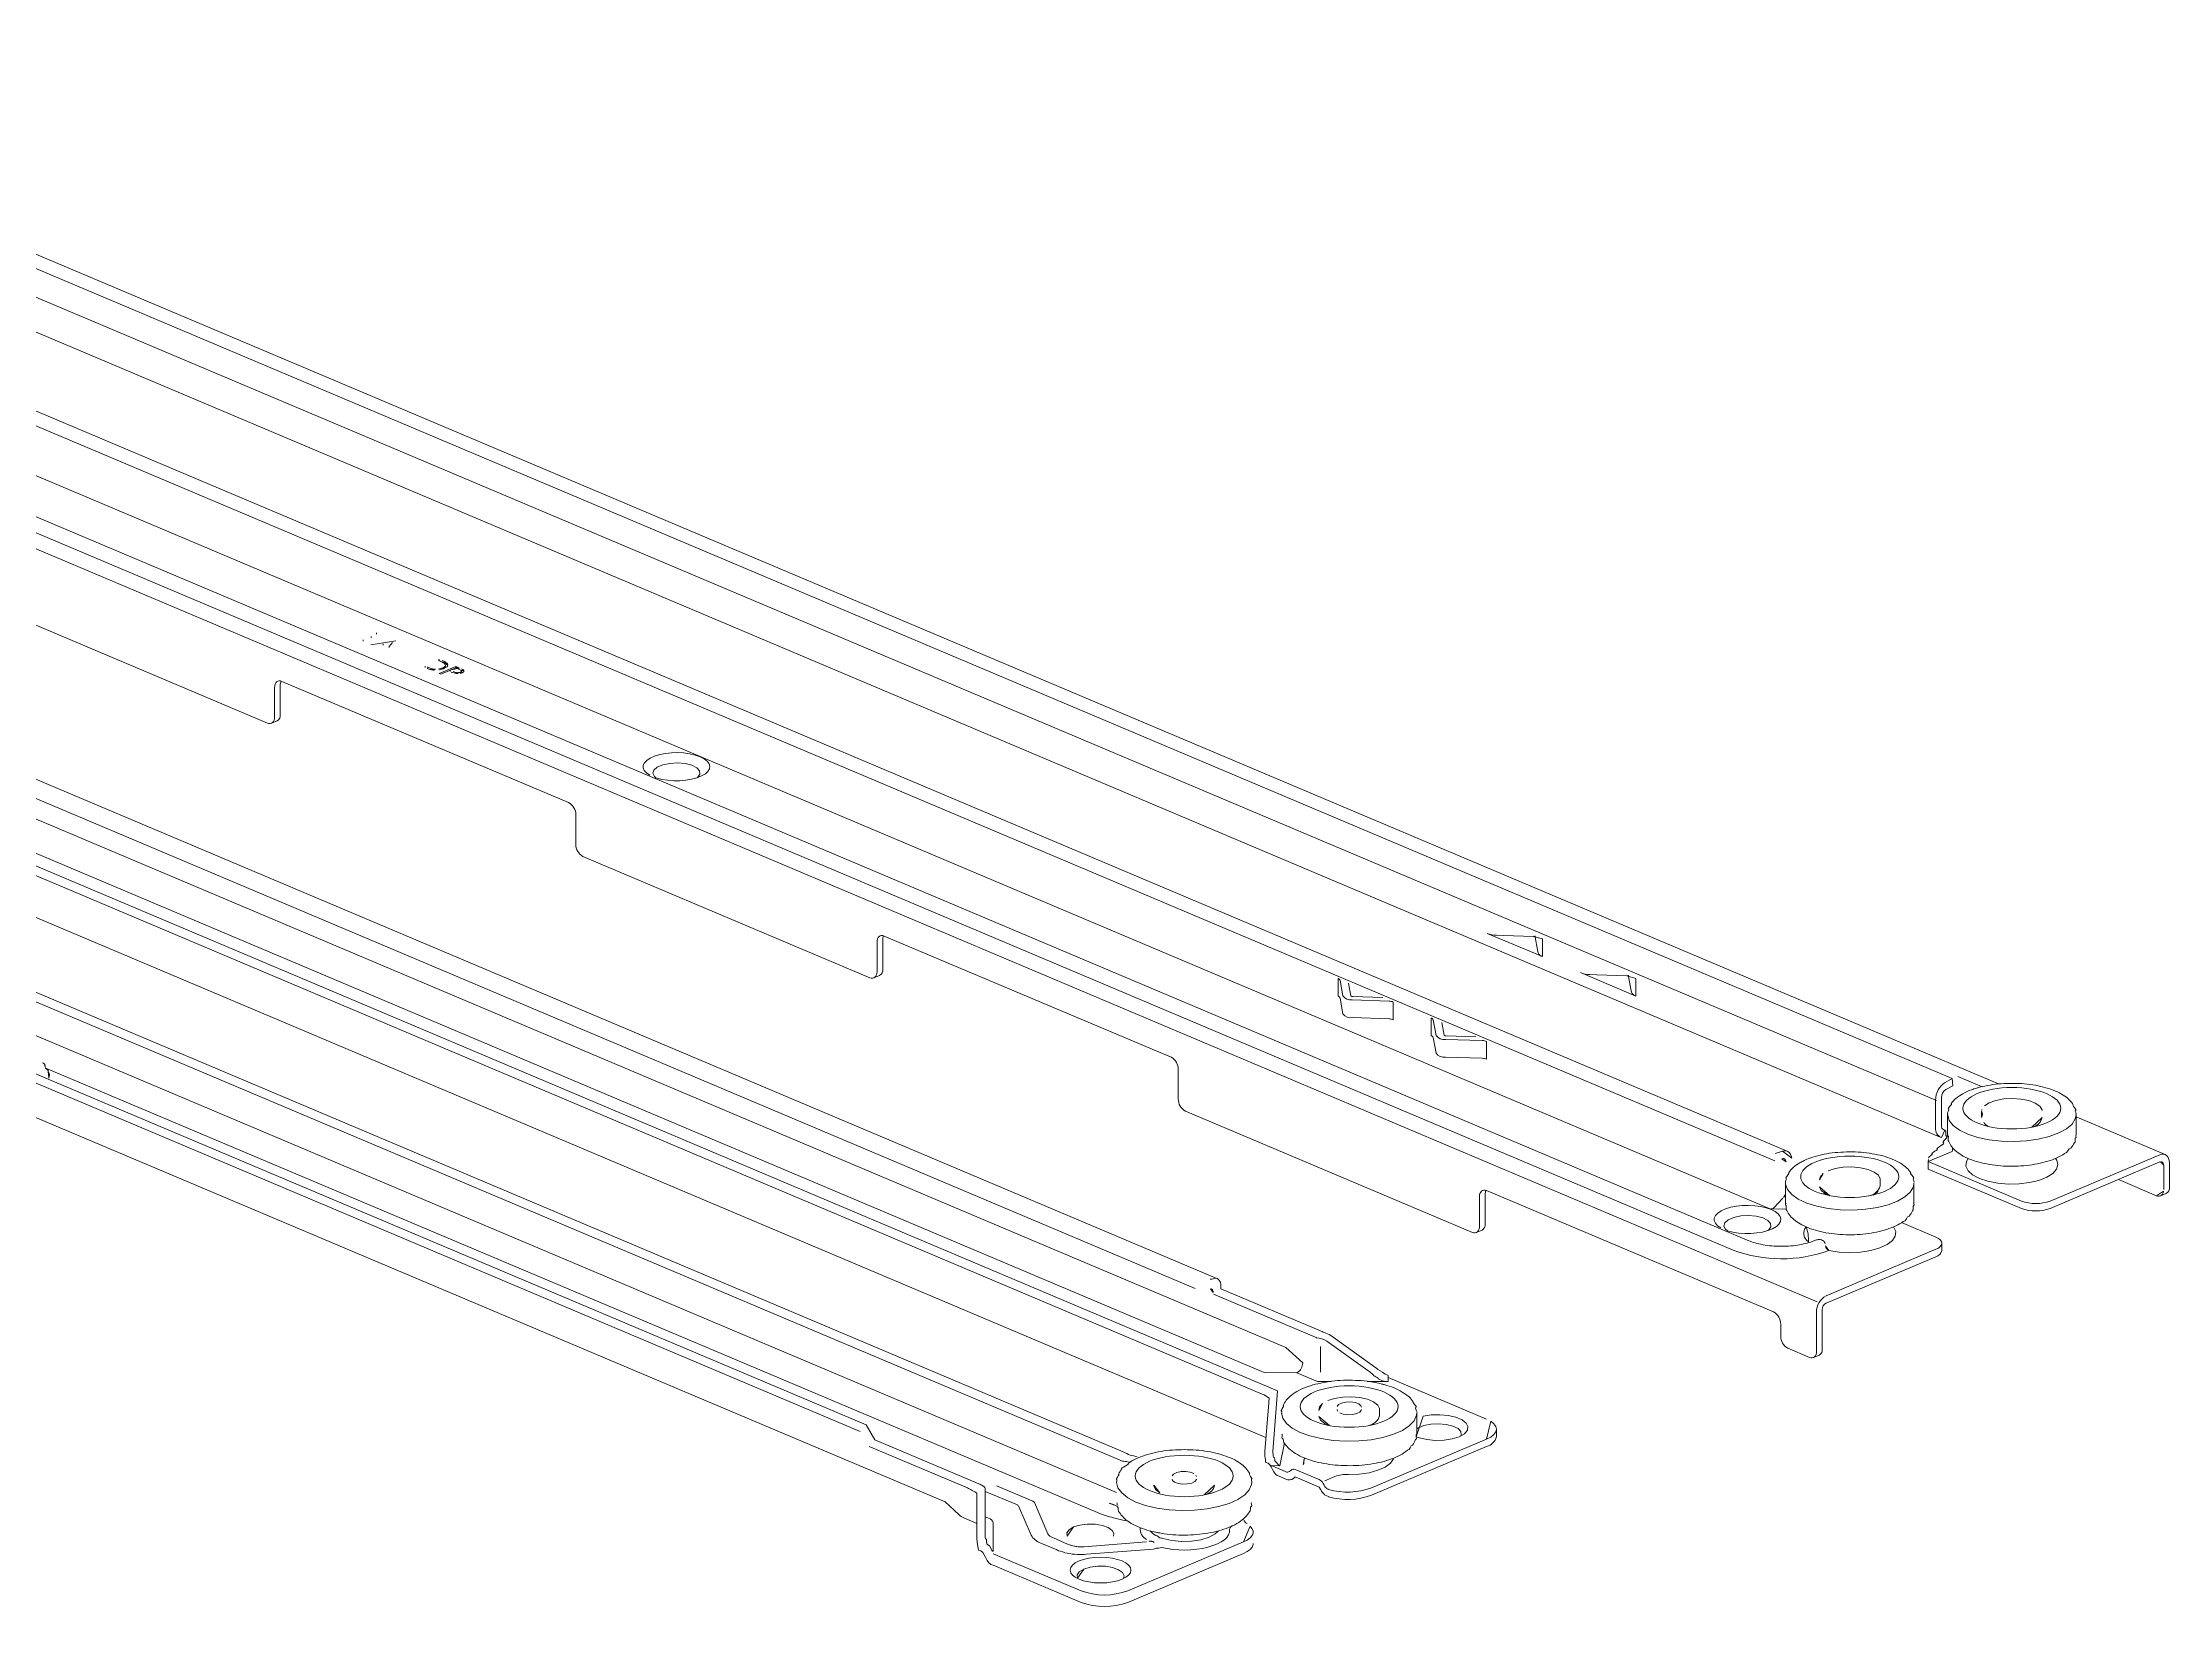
# Model space of a CAD drawing. Header units: metres. Extents: x -27.1 to 47.9, y -10.7 to 6.6.
# Drawn here: x 17.341 to 19.095, y 4.771 to 6.085 of the extents above; entities that cross this region are included whole.
import ezdxf

# ---------------------------------------------------------------- set-up
doc = ezdxf.new("R2010")
doc.units = ezdxf.units.M
doc.header["$MEASUREMENT"] = 0
doc.layers.add('PDF_Working_Num_Penna__7_Num_Penna__7_Num_Penna__7_Num_Penna__7_Num_Penna__7_Num_Penna__7', color=7, linetype='Continuous', lineweight=18)
doc.styles.add('GENERATED_STYLE_1', font='Arial')

msp = doc.modelspace()

# ---------------------------------------------------------------- linework, layer by layer
at = {"layer": 'PDF_Working_Num_Penna__7_Num_Penna__7_Num_Penna__7_Num_Penna__7_Num_Penna__7_Num_Penna__7', "color": 7, "linetype": 'Continuous', "lineweight": 18, "flags": 128}
for points in [[(18.9542, 5.2259), (16.9231, 6.0843, 0.204279), (16.9187, 6.0841), (16.9127, 6.0815, -0.105156), (16.9114, 6.0813)], [(18.8061, 5.0977, 0.024118), (18.8054, 5.0976, 0.016941), (18.8042, 5.0974), (18.8019, 5.0966, -0.011179), (18.7993, 5.0956, -0.028087), (18.7935, 5.094, -0.023401), (18.7867, 5.0928, -0.021638), (18.7791, 5.0922, -0.020486), (18.7712, 5.0922, -0.021924), (18.7635, 5.0928, -0.023934), (18.7565, 5.0941, -0.029666), (18.7505, 5.0958, -0.007472), (18.7484, 5.0966), (16.6627, 5.9781, 0.361679), (16.6522, 5.9727, -0.146899), (16.6496, 5.9703)], [(18.8676, 5.108), (18.8694, 5.1042), (18.8691, 5.1004), (18.8667, 5.0968), (18.8623, 5.0935), (18.8562, 5.0907), (18.8488, 5.0886), (18.8405, 5.0873), (18.8316, 5.0869), (18.8227, 5.0873), (18.8143, 5.0886, -0.177054), (18.7353, 5.0889), (16.6496, 5.9703)], [(16.3018, 5.8372), (16.3008, 5.8255), (16.3009, 5.8252), (16.301, 5.825), (16.3012, 5.8249), (16.3013, 5.8247), (16.3015, 5.8246), (16.3018, 5.8245), (16.5396, 5.7341), (18.347, 4.9702, -0.062185), (18.3528, 4.9668, 0.00813), (18.3524, 4.9629), (18.3493, 4.923, 0.044502), (18.3493, 4.9186, 0.000949), (18.3495, 4.9175, 0.005666), (18.35, 4.9137)], [(18.4039, 4.9807), (18.3925, 4.9807), (18.3757, 4.9878), (18.3485, 4.988), (16.5999, 5.727), (16.4172, 5.7965), (16.4152, 5.808, 0.264575), (16.4197, 5.8162), (16.4343, 5.8176), (16.6175, 5.7479), (18.3665, 5.0087), (18.3804, 4.9959, -0.275972), (18.3757, 4.9878)], [(16.1795, 5.7739, -0.4045), (16.1878, 5.7817), (16.2021, 5.782, -0.111406), (16.2043, 5.7816), (16.416, 5.6822), (18.2298, 4.9157, 0.0104), (18.2309, 4.9153, 0.025107), (18.233, 4.9148, 0.014943), (18.2352, 4.9145), (18.237, 4.9142), (18.2379, 4.914)], [(18.244, 4.9184, 0.05338), (18.238, 4.9198, 0.030576), (18.2325, 4.9225), (16.4243, 5.6867), (16.2114, 5.7866, 0.110184), (16.207, 5.7874), (16.1909, 5.787)], [(18.1165, 4.8947, 0.020825), (18.1134, 4.8962), (18.0275, 4.9325), (18.0203, 4.9448), (16.3388, 5.6554), (16.1214, 5.7575)], [(16.5442, 5.7403), (18.3597, 4.9729), (18.3559, 4.9228, 0.094842), (18.3564, 4.9183)], [(17.2901, 5.6234), (17.5267, 5.5234), (17.5279, 5.5231), (17.529, 5.5231), (17.53, 5.5233), (17.5309, 5.5239), (17.5316, 5.5247), (17.5322, 5.5258), (17.5325, 5.5271), (17.5326, 5.5285), (17.5326, 5.5528), (17.5327, 5.5542), (17.5331, 5.5555), (17.5336, 5.5566), (17.5343, 5.5574), (17.5352, 5.558), (17.5363, 5.5582), (17.5374, 5.5582), (17.5385, 5.5579), (17.7751, 5.4579, -0.276524), (17.781, 5.4478), (17.781, 5.4236, 0.276595), (17.7869, 5.4135), (18.0235, 5.3135), (18.0246, 5.3132), (18.0257, 5.3131), (18.0268, 5.3134), (18.0277, 5.3139), (18.0284, 5.3148), (18.0289, 5.3159), (18.0293, 5.3171), (18.0294, 5.3186), (18.0294, 5.3428), (18.0295, 5.3443), (18.0299, 5.3455), (18.0304, 5.3466), (18.0311, 5.3475), (18.032, 5.348), (18.033, 5.3483), (18.0342, 5.3483), (18.0353, 5.3479), (18.2719, 5.2479, -0.276595), (18.2778, 5.2379), (18.2778, 5.2136, 0.276451), (18.2837, 5.2035), (18.5203, 5.1035), (18.5214, 5.1032), (18.5225, 5.1032), (18.5236, 5.1034), (18.5245, 5.104), (18.5252, 5.1048), (18.5257, 5.1059), (18.5261, 5.1072), (18.5262, 5.1086), (18.5262, 5.1329), (18.5263, 5.1343), (18.5266, 5.1356), (18.5272, 5.1367), (18.5279, 5.1375), (18.5288, 5.1381), (18.5298, 5.1383), (18.5309, 5.1383), (18.5321, 5.138), (18.7687, 5.038, -0.276854), (18.7746, 5.0279), (18.7746, 5.0181, 0.276789), (18.7805, 5.008), (18.7982, 5.0005), (18.7994, 5.0001), (18.8005, 5.0001), (18.8015, 5.0004), (18.8024, 5.0009), (18.8032, 5.0018), (18.8037, 5.0028), (18.804, 5.0041), (18.8041, 5.0056), (18.8041, 5.0379, -0.276665), (18.812, 5.0513), (18.9025, 5.0896), (18.9046, 5.0906), (18.9061, 5.0919), (18.9071, 5.0932), (18.9074, 5.0946), (18.9071, 5.096), (18.9061, 5.0973), (18.9046, 5.0985), (18.9025, 5.0996)], [(17.53, 5.5233), (17.5347, 5.5253, 0.308581), (17.5373, 5.5305), (17.5373, 5.5548, -0.118378), (17.538, 5.558)], [(18.0267, 5.3134), (18.0315, 5.3154, 0.307602), (18.0341, 5.3206), (18.0341, 5.3448, -0.118336), (18.0348, 5.3481)], [(18.5782, 5.3309, -0.238579), (18.5746, 5.3341), (18.5741, 5.3366), (18.5722, 5.347), (18.5722, 5.348)], [(18.655, 5.2984, -0.238808), (18.6515, 5.3016), (18.651, 5.3041), (18.6491, 5.3145), (18.6491, 5.3156)], [(18.4183, 5.3091), (18.4202, 5.2987, 0.285802), (18.4218, 5.2981), (18.4464, 5.2972)], [(18.4952, 5.2766), (18.4971, 5.2662, 0.285401), (18.4987, 5.2656), (18.5233, 5.2647)], [(17.3444, 5.2388), (18.2111, 4.8725, 0.040514), (18.2245, 4.8682), (18.2343, 4.8658)], [(19.0158, 5.2088, 0.060673), (19.0125, 5.2129, 0.052932), (19.0076, 5.2167, 0.040249), (19.0011, 5.2201, 0.03043), (18.9933, 5.2228, 0.024855), (18.9847, 5.2248, 0.021928), (18.9755, 5.226, 0.020494), (18.966, 5.2264, 0.020836), (18.9565, 5.2261, 0.021981), (18.9472, 5.225, 0.025506), (18.9385, 5.2232, 0.005124), (18.936, 5.2225, 0.010254), (18.9319, 5.2211, 0.039083), (18.9249, 5.2179, 0.050325), (18.9191, 5.214, 0.059773), (18.9152, 5.2098)], [(18.9132, 5.1786, 0.063413), (18.9156, 5.1742, 0.059472), (18.9195, 5.1702, 0.046108), (18.925, 5.1665, 0.036141), (18.9321, 5.1633, 0.027684), (18.9402, 5.1609, 0.024145), (18.949, 5.1592, 0.021406), (18.9584, 5.1582, 0.02069), (18.9679, 5.1581, 0.021261), (18.9774, 5.1587, 0.022656), (18.9864, 5.1601, 0.026643), (18.9948, 5.1622, 0.031609), (19.0023, 5.165, 0.042994), (19.0087, 5.1686)], [(18.8819, 5.1527, 0.058931), (18.8784, 5.1568, 0.050389), (18.8733, 5.1606, 0.03888), (18.8666, 5.1639, 0.029949), (18.8587, 5.1666, 0.024283), (18.85, 5.1684, 0.021159), (18.8408, 5.1696, 0.019875), (18.8313, 5.1699, 0.020415), (18.8217, 5.1695, 0.021423), (18.8126, 5.1684, 0.024655), (18.804, 5.1664, 0.032236), (18.7962, 5.1638, 0.003962), (18.794, 5.1628, 0.010982), (18.7906, 5.1611, 0.056636), (18.7849, 5.157, 0.060639), (18.7812, 5.1528)], [(18.8479, 5.1338, 0.274837), (18.8566, 5.1418), (18.8565, 5.1469), (18.8566, 5.1476), (18.8551, 5.1506), (18.8516, 5.1532), (18.8466, 5.1554), (18.8403, 5.1568), (18.8333, 5.1575), (18.8262, 5.1572), (18.8195, 5.1562), (18.8138, 5.1544)], [(19.0877, 5.1337), (19.0925, 5.1357, 0.307691), (19.0951, 5.1409), (19.0951, 5.1609), (19.095, 5.1628), (19.0945, 5.1645), (19.0938, 5.1659), (19.0928, 5.167), (19.0916, 5.1678), (19.0903, 5.1681), (19.0888, 5.1681), (19.0872, 5.1676), (18.9967, 5.1294, -0.179257), (18.9731, 5.1294), (18.8962, 5.1619), (18.9161, 5.1703), (18.9165, 5.1733)], [(19.0872, 5.1616), (18.9967, 5.1233, -0.179257), (18.9731, 5.1233), (18.8962, 5.1558), (18.8962, 5.1619), (18.8965, 5.1637)], [(18.5235, 5.1034), (18.5283, 5.1054, 0.307951), (18.5309, 5.1106), (18.5309, 5.1349, -0.119416), (18.5316, 5.1381)], [(18.7797, 5.1216, 0.064997), (18.7823, 5.1173, 0.059116), (18.7864, 5.1133, 0.046214), (18.7921, 5.1097, 0.036716), (18.7992, 5.1066, 0.028887), (18.8074, 5.1042, 0.023289), (18.8164, 5.1026, 0.020323), (18.8258, 5.1017, 0.020188), (18.8353, 5.1016, 0.021336), (18.8447, 5.1023, 0.023063), (18.8537, 5.1038, 0.027195), (18.862, 5.106, 0.034269), (18.8694, 5.1089, 0.044753), (18.8757, 5.1125)], [(18.8015, 5.0003), (18.8062, 5.0023, 0.308368), (18.8089, 5.0076), (18.8089, 5.0399, -0.276978), (18.812, 5.0453), (18.9025, 5.0835, 0.286962), (18.9074, 5.0885), (18.9074, 5.0946)], [(18.3041, 5.0649), (18.3055, 5.0651), (18.3086, 5.0659), (18.3098, 5.0654), (18.3109, 5.0646), (18.3118, 5.0635), (18.3125, 5.0621), (18.3129, 5.0605), (18.313, 5.057), (18.395, 5.0224, -0.039312), (18.398, 5.0209, -0.106164), (18.4036, 5.0184), (18.4376, 4.9941, -0.015995), (18.4423, 4.9906), (18.4463, 4.9882, 0.059793), (18.4509, 4.9855), (18.4509, 4.9807)], [(18.4389, 4.9858, 0.031985), (18.4342, 4.9896), (18.4002, 5.0139, 0.151322), (18.3919, 5.0166)], [(18.4716, 4.9639, 0.057371), (18.4679, 4.9681, 0.04895), (18.4625, 4.9719, 0.037221), (18.4557, 4.9753, 0.031085), (18.4476, 4.978, 0.004311), (18.4452, 4.9787, 0.006923), (18.4405, 4.9797, 0.022951), (18.4311, 4.9811, 0.019623), (18.4214, 4.9816, 0.020618), (18.4116, 4.9815, 0.021876), (18.402, 4.9805, 0.024025), (18.393, 4.9788, 0.027066), (18.3847, 4.9764, 0.03427), (18.3773, 4.9733, 0.04588), (18.3712, 4.9694, 0.060128), (18.3669, 4.9652, 0.063329), (18.3642, 4.9607)], [(18.4357, 4.9446), (18.4351, 4.9443, 0.275115), (18.4438, 4.9524), (18.4438, 4.9582), (18.4423, 4.9611), (18.4388, 4.9638), (18.4338, 4.9659), (18.4275, 4.9674), (18.4205, 4.968), (18.4134, 4.9678), (18.4067, 4.9667), (18.401, 4.9649)], [(18.4745, 4.9374, 0.012087), (18.4745, 4.938), (18.4745, 4.9547), (18.4743, 4.9527), (18.4723, 4.9483), (18.4683, 4.9441), (18.4626, 4.9403), (18.4553, 4.9371), (18.4466, 4.9345), (18.437, 4.9326), (18.4267, 4.9316), (18.4161, 4.9314), (18.4056, 4.932), (18.3956, 4.9335), (18.3864, 4.9357), (18.3784, 4.9386), (18.3718, 4.9421), (18.367, 4.9461), (18.364, 4.9504), (18.363, 4.9545)], [(18.3654, 4.9299), (18.3615, 4.911), (18.3545, 4.9113), (18.361, 4.9085), (18.3666, 4.9061, 0.29214), (18.3694, 4.9064), (18.3708, 4.9076, -0.296028), (18.3742, 4.908), (18.3939, 4.8997, -0.156838), (18.3973, 4.8965), (18.398, 4.8952, 0.001875), (18.3987, 4.8941)], [(18.3657, 4.9293, 0.058425), (18.3692, 4.9252, 0.050114), (18.3744, 4.9213, 0.037839), (18.3811, 4.9178, 0.029592), (18.3891, 4.915, 0.024419), (18.3979, 4.913, 0.021542), (18.4073, 4.9117, 0.019552), (18.4171, 4.9112, 0.020217), (18.4268, 4.9114, 0.020191), (18.4364, 4.9125, 0.022961), (18.4454, 4.9142, 0.027317), (18.4536, 4.9167, 0.034877), (18.4608, 4.9199, 0.046592), (18.4668, 4.9239)], [(18.4018, 4.8855, 0.157718), (18.4371, 4.8868), (18.5321, 4.927, 0.287219), (18.5402, 4.9352), (18.5402, 4.9413)], [(18.4018, 4.8916, 0.157845), (18.4371, 4.8929), (18.5321, 4.933)], [(18.113, 4.8415), (18.112, 4.8478, -0.022795), (18.1118, 4.8507), (18.1118, 4.8819), (18.1118, 4.8828), (18.1118, 4.8837), (18.1118, 4.8845), (18.1118, 4.8854), (18.1118, 4.8862), (18.1118, 4.887), (18.1118, 4.8877), (18.1118, 4.8884, 0.050468), (18.1039, 4.8928), (18.0228, 4.9271)], [(18.3367, 4.9048, 0.059277), (18.3336, 4.9091, 0.054823), (18.329, 4.9131, 0.041743), (18.3228, 4.9167, 0.033298), (18.3152, 4.9197, 0.026224), (18.3066, 4.922, 0.022002), (18.2974, 4.9236, 0.020892), (18.2877, 4.9243, 0.019196), (18.2779, 4.9243, 0.020507), (18.2682, 4.9236, 0.023034), (18.259, 4.9221, 0.026233), (18.2505, 4.9198, 0.032155), (18.2429, 4.9168, 0.042148), (18.2365, 4.9131)], [(18.4552, 4.9167), (18.4528, 4.9132), (18.4485, 4.91), (18.4425, 4.9074), (18.4351, 4.9054), (18.4269, 4.9043), (18.4182, 4.904, 0.102164), (18.4069, 4.9022), (18.3987, 4.8987)], [(18.1586, 4.8815), (18.1582, 4.8817, 0.042012), (18.1573, 4.8821), (18.1278, 4.8946)], [(18.361, 4.9025), (18.3666, 4.9001, 0.294591), (18.3728, 4.9007), (18.3742, 4.9019), (18.3939, 4.8936), (18.3953, 4.8912, 0.067467), (18.398, 4.8877)], [(18.0852, 4.8816), (18.097, 4.8707, 0.087793), (18.1009, 4.8682), (18.1118, 4.8636)], [(18.1185, 4.8918), (18.1185, 4.8853), (18.1185, 4.8541, 0.046142), (18.1188, 4.8512)], [(18.1185, 4.89), (18.1451, 4.8788, 0.019697), (18.1461, 4.878), (18.1565, 4.8539, 0.184338), (18.1644, 4.8474), (18.177, 4.8421)], [(18.1592, 4.8809), (18.1703, 4.8549, 0.140319), (18.1725, 4.8527), (18.1865, 4.8466)], [(18.1187, 4.8691), (18.1213, 4.868, -0.288333), (18.1252, 4.864), (18.1252, 4.8403)], [(18.2293, 4.8727, 0.060312), (18.2326, 4.8685, 0.051993), (18.2375, 4.8645, 0.040703), (18.2441, 4.861, 0.032128), (18.2519, 4.8581, 0.025074), (18.2601, 4.8561, 0.000704), (18.2613, 4.8559, 0.005241), (18.2662, 4.8551, 0.021895), (18.2758, 4.8541, 0.019682), (18.2856, 4.854, 0.019725), (18.2953, 4.8546, 0.021524), (18.3046, 4.856, 0.02462), (18.3133, 4.8581, 0.030623), (18.3211, 4.8609, 0.039362), (18.3277, 4.8644, 0.058812), (18.3331, 4.8688, 0.062907), (18.3365, 4.8732)], [(18.1252, 4.8386), (18.1976, 4.808, 0.179582), (18.2362, 4.808), (18.3316, 4.8483)], [(18.1252, 4.8291), (18.1976, 4.7985, 0.17935), (18.2362, 4.7985), (18.3316, 4.8388), (18.3347, 4.8404), (18.3371, 4.8422), (18.3387, 4.8441), (18.3395, 4.8461), (18.3396, 4.847)], [(18.1862, 4.839, 0.035206), (18.1947, 4.838, 0.034416), (18.202, 4.8381), (18.2574, 4.8423), (18.2595, 4.8431, 0.103993), (18.264, 4.8438)]]:
    msp.add_lwpolyline(points, format="xyb", dxfattribs=at)
for points in [[(16.968, 6.0436), (17.1098, 5.9937), (18.9161, 5.2303)], [(16.8454, 5.9858), (16.9635, 5.9258), (18.7697, 5.1625)], [(17.0974, 5.9754), (18.9031, 5.2123)], [(18.8046, 5.0464), (16.6407, 5.9609)], [(18.78, 5.1704), (16.9743, 5.9336)], [(17.1003, 5.9452), (18.9062, 5.182)], [(16.9609, 5.8859), (18.7664, 5.1228), (18.7794, 5.1231)], [(16.3795, 5.8557), (16.6079, 5.7688), (18.2916, 5.0572)], [(18.3095, 5.0656), (16.6203, 5.7795)], [(16.5437, 5.6979), (18.3501, 4.9345)], [(18.0156, 4.9394), (16.3339, 5.6501)], [(16.416, 5.6544), (18.227, 4.8891)], [(16.3383, 5.6197), (18.0856, 4.8813)], [(17.6121, 5.5881), (17.6325, 5.5912)], [(17.881, 5.4783), (17.8815, 5.4788), (17.8834, 5.4814), (17.8831, 5.4841), (17.8808, 5.4867), (17.8766, 5.4887), (17.8711, 5.4901), (17.8648, 5.4907), (17.8584, 5.4903), (17.8527, 5.4891), (17.8481, 5.4872), (17.8453, 5.4848), (17.8445, 5.4821), (17.8458, 5.4794), (17.8474, 5.4781)], [(18.9407, 5.2236), (18.9206, 5.2321)], [(18.9426, 5.2079), (18.9465, 5.2104), (18.952, 5.2124), (18.9586, 5.2136), (18.9656, 5.214), (18.9727, 5.2135), (18.9791, 5.2122), (18.9845, 5.2102), (18.9882, 5.2076), (18.9901, 5.2047), (18.9901, 5.204)], [(19.0182, 5.2006), (19.0175, 5.1972), (19.0148, 5.1929), (19.0102, 5.189), (19.0038, 5.1855), (18.996, 5.1826), (18.987, 5.1804), (18.9772, 5.179), (18.9669, 5.1785), (18.9566, 5.1787), (18.9465, 5.1799), (18.9372, 5.1818), (18.929, 5.1845), (18.9221, 5.1878), (18.9169, 5.1916), (18.9136, 5.1958), (18.9123, 5.2001), (18.9122, 5.2012)], [(18.9122, 5.2008), (18.9122, 5.1836)], [(19.0182, 5.1836), (19.0182, 5.2008)], [(19.0916, 5.1678), (19.0182, 5.1988)], [(19.0013, 5.1644), (19.0022, 5.1631), (19.0032, 5.1594), (19.0021, 5.1556), (18.999, 5.1521), (18.9941, 5.149), (18.9875, 5.1464), (18.9797, 5.1446), (18.9711, 5.1435), (18.9622, 5.1434), (18.9535, 5.1441), (18.9454, 5.1457), (18.9384, 5.148), (18.9328, 5.151), (18.9291, 5.1544), (18.9273, 5.1581), (18.9277, 5.1619), (18.9292, 5.1645)], [(19.0904, 5.1389), (19.0904, 5.1589)], [(18.8845, 5.1443), (18.884, 5.1411), (18.8814, 5.1368), (18.877, 5.1329), (18.8708, 5.1293), (18.8632, 5.1264), (18.8543, 5.1241), (18.8445, 5.1226), (18.8342, 5.122), (18.8239, 5.1222), (18.8138, 5.1233), (18.8044, 5.1251), (18.796, 5.1277), (18.789, 5.131), (18.7837, 5.1348), (18.7802, 5.1389), (18.7786, 5.1432), (18.7786, 5.1447)], [(18.7786, 5.1443), (18.7786, 5.1272)], [(18.8845, 5.1272), (18.8845, 5.1443)], [(19.053, 5.1471), (19.0845, 5.1338)], [(18.7641, 5.1051), (18.7647, 5.1056), (18.7665, 5.1082), (18.7663, 5.1109), (18.7639, 5.1134), (18.7598, 5.1155), (18.7543, 5.1169), (18.748, 5.1174), (18.7416, 5.1171), (18.7358, 5.1159), (18.7313, 5.114), (18.7285, 5.1115), (18.7277, 5.1088), (18.729, 5.1062), (18.7306, 5.1048)], [(18.9025, 5.0996), (18.8741, 5.1116)], [(18.3916, 5.0168), (18.3068, 5.0525)], [(18.3952, 4.9882), (18.3952, 5.0094)], [(18.5321, 4.9495), (18.4509, 4.9838)], [(18.4288, 4.9594), (18.4284, 4.9606), (18.4266, 4.9621), (18.4236, 4.9632), (18.4199, 4.9637), (18.416, 4.9635), (18.4125, 4.9628), (18.41, 4.9615), (18.4088, 4.9599)], [(18.4509, 4.9807), (18.4335, 4.9807)], [(18.4109, 4.9548), (18.4139, 4.9537), (18.4176, 4.9532), (18.4215, 4.9533), (18.425, 4.9541), (18.4275, 4.9554), (18.4287, 4.9569), (18.4288, 4.9574)], [(18.5107, 4.9357), (18.5111, 4.9365), (18.5108, 4.9393), (18.5085, 4.9418), (18.5043, 4.9439), (18.4988, 4.9452), (18.4925, 4.9458), (18.4861, 4.9455), (18.4803, 4.9443), (18.4758, 4.9424), (18.4745, 4.9415)], [(18.2601, 4.8761), (18.2509, 4.8783), (18.2428, 4.8812), (18.2361, 4.8847), (18.2312, 4.8887), (18.2281, 4.8929), (18.227, 4.8974), (18.227, 4.8976)], [(18.3385, 4.8977), (18.3383, 4.8957), (18.3364, 4.8913), (18.3326, 4.8871), (18.3269, 4.8833), (18.3197, 4.88), (18.3111, 4.8774), (18.3015, 4.8755), (18.2912, 4.8744), (18.2807, 4.8741), (18.2702, 4.8747), (18.2601, 4.8761)], [(18.2727, 4.9002), (18.273, 4.8991), (18.2748, 4.8976), (18.2778, 4.8965), (18.2815, 4.896), (18.2854, 4.8961), (18.2889, 4.8968), (18.2914, 4.8981), (18.2927, 4.8997), (18.2928, 4.9002)], [(18.2906, 4.9048), (18.2877, 4.9059), (18.284, 4.9064), (18.2801, 4.9063), (18.2766, 4.9056), (18.274, 4.9043), (18.2728, 4.9027)], [(18.2243, 4.853), (18.2247, 4.8552), (18.2234, 4.8578), (18.2201, 4.8602), (18.2152, 4.8619), (18.2092, 4.8629), (18.2028, 4.863), (18.1967, 4.8622), (18.1914, 4.8607)], [(18.2517, 4.8483), (18.1999, 4.8444)], [(18.2651, 4.8511), (18.2724, 4.8494), (18.2805, 4.8487), (18.2887, 4.8489), (18.2965, 4.8501), (18.3032, 4.8522), (18.3083, 4.8549), (18.3106, 4.8573)], [(18.2327, 4.8182), (18.2332, 4.8204), (18.2319, 4.8231), (18.2286, 4.8254), (18.2237, 4.8272), (18.2177, 4.8282), (18.2113, 4.8283), (18.2052, 4.8275), (18.1999, 4.8259)]]:
    msp.add_lwpolyline(points, dxfattribs=at)
for points in [[(17.6167, 5.5978), (17.6167, 5.5968)], [(17.6056, 5.5921), (17.6056, 5.591)], [(17.6123, 5.5949), (17.6123, 5.5939)], [(17.6221, 5.5888), (17.6221, 5.5878)], [(17.627, 5.5867), (17.6299, 5.59)], [(17.627, 5.5867), (17.627, 5.5857)], [(17.6569, 5.5704), (17.6569, 5.5694)], [(17.6774, 5.5671), (17.6774, 5.5661)], [(17.6879, 5.5676), (17.6879, 5.5666)], [(17.3458, 5.2366), (17.3471, 5.2336), (17.3465, 5.2306)], [(18.9404, 5.2041), (18.9404, 5.205)], [(18.9885, 5.1943), (18.9862, 5.1919)], [(18.776, 5.1705), (18.7701, 5.1687)], [(18.7756, 5.1643), (18.7763, 5.1645), (18.777, 5.1644), (18.7776, 5.1642), (18.7781, 5.1638), (18.7786, 5.1632), (18.7789, 5.1625), (18.7791, 5.1617)], [(18.776, 5.1705), (18.7776, 5.1708), (18.7791, 5.1707), (18.7804, 5.1702), (18.7816, 5.1694), (18.7826, 5.1681), (18.7833, 5.1666), (18.7838, 5.1648)], [(19.0904, 5.1589), (19.0903, 5.1596), (19.0901, 5.1603), (19.0899, 5.1609), (19.0895, 5.1613), (19.089, 5.1616), (19.0884, 5.1618), (19.0878, 5.1618)], [(18.8152, 5.1338), (18.8115, 5.1355), (18.808, 5.1381), (18.8065, 5.1411)], [(18.8066, 5.1468), (18.807, 5.1491), (18.8095, 5.152)], [(18.769, 5.1238), (18.7764, 5.1317)], [(18.812, 5.1345), (18.8101, 5.1358)], [(19.0845, 5.1338), (19.0856, 5.1335), (19.0867, 5.1334), (19.0878, 5.1337), (19.0887, 5.1343), (19.0894, 5.1351), (19.0899, 5.1362), (19.0903, 5.1375)], [(18.3066, 5.0541), (18.3065, 5.0549), (18.3064, 5.0555), (18.3061, 5.0561), (18.3057, 5.0565), (18.3053, 5.0568), (18.3048, 5.057), (18.3043, 5.0571)], [(18.3937, 4.9567), (18.3942, 4.9597), (18.3967, 4.9625)], [(18.4024, 4.9443), (18.3987, 4.946), (18.3952, 4.9487), (18.3937, 4.9516)], [(18.4087, 4.9574), (18.4091, 4.9562)], [(18.4739, 4.9351), (18.4766, 4.9341), (18.4829, 4.9327), (18.4899, 4.932), (18.497, 4.9323), (18.5037, 4.9333), (18.5094, 4.9351), (18.5137, 4.9375), (18.5162, 4.9404), (18.5167, 4.9434), (18.5152, 4.9463), (18.5118, 4.949), (18.5067, 4.9511), (18.5005, 4.9526), (18.4935, 4.9532), (18.4864, 4.953), (18.4797, 4.9519)], [(18.5321, 4.933), (18.5355, 4.9348), (18.5381, 4.9368), (18.5397, 4.939), (18.5402, 4.9413), (18.5397, 4.9436), (18.5381, 4.9457), (18.5355, 4.9478)], [(18.2576, 4.8951), (18.2577, 4.8945), (18.2591, 4.8915), (18.2625, 4.8889)], [(18.2928, 4.9022), (18.2924, 4.9033)], [(18.1914, 4.8607), (18.1877, 4.8584), (18.1859, 4.8558), (18.1862, 4.8531)], [(18.3316, 4.8483), (18.3347, 4.8499), (18.3371, 4.8516), (18.3387, 4.8535), (18.3395, 4.8555), (18.3395, 4.8575), (18.3386, 4.8595), (18.337, 4.8614)], [(18.1999, 4.8259), (18.1962, 4.8237), (18.1944, 4.8211), (18.1946, 4.8184)]]:
    msp.add_lwpolyline(points, close=True, dxfattribs=at)
for points in [[(17.6612, 5.5676, 0.051641), (17.6644, 5.5671, 0.058299)], [(17.6628, 5.5672), (17.6628, 5.5682, 0.026911), (17.6652, 5.5679, 0.048704)], [(17.668, 5.5761), (17.668, 5.5751), (17.6708, 5.5739, 0.016356), (17.6688, 5.5746)], [(17.6774, 5.5671), (17.6822, 5.5691), (17.6696, 5.5638), (17.6684, 5.5643), (17.6822, 5.5702), (17.6849, 5.569, -0.014211)], [(17.6821, 5.5644, 0.040269), (17.6839, 5.5643, 0.043625)], [(17.6822, 5.5702), (17.6822, 5.5691), (17.6849, 5.568, -0.014211)], [(18.5782, 5.3455), (18.5782, 5.3309), (18.5326, 5.3501, 0.090166), (18.5403, 5.3486), (18.546, 5.3484), (18.5707, 5.3476)], [(18.655, 5.313), (18.655, 5.2984), (18.6095, 5.3177, 0.089539), (18.6172, 5.3161), (18.6229, 5.316), (18.6476, 5.3151)], [(18.4551, 5.2789, 0.087216), (18.4516, 5.2796), (18.4212, 5.2806, -0.281886), (18.4136, 5.2838), (18.4112, 5.2967, 0.237393), (18.4096, 5.2982), (18.4096, 5.3128, -0.240852), (18.4112, 5.3113), (18.4136, 5.2985, 0.281807), (18.4212, 5.2952), (18.4516, 5.2942, -0.089654), (18.4551, 5.2935)], [(18.532, 5.2464, 0.088304), (18.5285, 5.2471), (18.4981, 5.2481, -0.28246), (18.4904, 5.2513), (18.4881, 5.2642, 0.238294), (18.4864, 5.2657), (18.4864, 5.2803, -0.241304), (18.4881, 5.2788), (18.4904, 5.266, 0.282381), (18.4981, 5.2627), (18.5285, 5.2617, -0.090794), (18.532, 5.261)], [(17.3434, 5.2405, 0.025504), (17.3435, 5.24, 0.038098)], [(18.9098, 5.1879), (18.9092, 5.1881, -0.353645), (18.9071, 5.1917), (18.9071, 5.2147, -0.256523), (18.9107, 5.2213), (18.9165, 5.2244), (18.9161, 5.2303), (18.9102, 5.2272, 0.256792), (18.9023, 5.2127), (18.9023, 5.1897, 0.355825), (18.9071, 5.1818)], [(18.9401, 5.2034), (18.9401, 5.1983, 0.298776)], [(18.9816, 5.1903, 0.289329), (18.9903, 5.1983)], [(18.7786, 5.1348, -0.09164), (18.777, 5.1323)], [(18.7956, 5.1081, 0.459977), (18.7976, 5.0957, 0.086498)], [(18.8143, 5.0886, -0.147681), (18.8118, 5.091, 0.013354), (18.8117, 5.0917), (18.8115, 5.0925)], [(18.3818, 4.9175, 0.124894), (18.3814, 4.9141, -0.200581), (18.3808, 4.9121)], [(18.2991, 4.8871), (18.3002, 4.8875, 0.29799), (18.3078, 4.8951)], [(18.2209, 4.8803, 0.006562), (18.222, 4.8799, 0.034751), (18.2264, 4.8783, 0.005851)], [(18.3313, 4.8671), (18.3316, 4.8667, -0.001958)]]:
    msp.add_lwpolyline(points, format="xyb", close=True, dxfattribs=at)
at = {"layer": 'PDF_Working_Num_Penna__7_Num_Penna__7_Num_Penna__7_Num_Penna__7_Num_Penna__7_Num_Penna__7', "color": 7, "linetype": 'Continuous', "lineweight": 18}
for centre, radius, start, end in [((17.6734, 5.6064), 0.0396, 251.395, 254.4236), ((17.6681, 5.5731), 0.00786, 339.7466, 341.18), ((17.6843, 5.5776), 0.0126, 262.8546, 266.7566), ((17.6859, 5.5665), 0.000933, 304.6558, 331.9479), ((18.5709, 5.3461), 0.00159, 35.6796, 98.7328), ((18.6478, 5.3135), 0.00161, 35.9431, 98.4694), ((18.9505, 5.1999), 0.0102, 213.1959, 241.6404), ((18.9981, 5.1866), 0.0208, 319.049, 333.5347), ((18.7658, 5.1334), 0.0106, 273.1663, 277.8636), ((18.8462, 5.1435), 0.0104, 298.6117, 326.5439), ((18.8651, 5.1296), 0.02, 320.8074, 335.6467), ((18.8082, 5.0943), 0.0028, 38.6989, 48.148), ((18.4527, 4.9987), 0.0187, 237.4983, 253.7745), ((18.4539, 4.9407), 0.0212, 323.7658, 337.778), ((18.3689, 4.9212), 0.0126, 210.7697, 233.5832), ((18.1159, 4.892), 0.00258, 9.394, 41.8193), ((18.2478, 4.8946), 0.0216, 139.5041, 153.6848), ((18.2558, 4.8588), 0.00941, 173, 244.0259), ((18.3241, 4.8581), 0.00403, 114.8843, 176.6788), ((18.339, 4.8696), 0.00791, 212.6945, 225.0644), ((18.1938, 4.8744), 0.0364, 242.9789, 246.2503), ((18.1972, 4.8739), 0.0296, 260.7479, 267.8495), ((18.2654, 4.8656), 0.0135, 217.285, 243.0894), ((18.2552, 4.8446), 0.00427, 56.6979, 78.9266)]:
    msp.add_arc(centre, radius, start, end, dxfattribs=at)
for centre, major_axis, ratio, start_param, end_param in [((17.864, 5.4875), (-0.0275, 0), 0.422519, 0.920795, 6.933834), ((18.7472, 5.1142), (-0.0275, 0), 0.422425, 0.9205, 6.933843), ((18.2828, 4.8574), (0.0373, 0.0001), 0.422118, 4.181253, 6.339412)]:
    msp.add_ellipse(centre, major_axis=major_axis, ratio=ratio, start_param=start_param, end_param=end_param, dxfattribs=at)
for centre, major_axis, ratio in [((18.9652, 5.2059), (-0.0404, 0), 0.422671), ((18.8315, 5.1494), (0.0404, 0), 0.422536), ((18.4187, 4.9599), (-0.0404, 0), 0.422679), ((18.2827, 4.9027), (-0.0404, 0), 0.422727), ((18.2137, 4.8251), (-0.0251, 0), 0.422603)]:
    msp.add_ellipse(centre, major_axis=major_axis, ratio=ratio, dxfattribs=at)
for points in [[(17.6612, 5.5676), (17.6622, 5.5676), (17.6576, 5.5685), (17.6585, 5.5685)], [(17.6585, 5.5697), (17.6593, 5.5697), (17.6599, 5.5688), (17.6608, 5.5688)], [(17.6585, 5.5687), (17.6593, 5.5687), (17.6599, 5.5678), (17.6608, 5.5678)], [(17.6608, 5.5678), (17.6611, 5.5678), (17.6615, 5.5675), (17.6619, 5.5675)], [(17.6723, 5.5684), (17.6735, 5.5684), (17.6673, 5.5673), (17.6687, 5.5673)], [(17.6677, 5.568), (17.669, 5.568), (17.6699, 5.5689), (17.671, 5.5689)], [(17.6727, 5.5727), (17.6734, 5.5727), (17.6698, 5.5738), (17.6706, 5.5738)], [(17.6708, 5.575), (17.6717, 5.575), (17.6724, 5.5739), (17.6732, 5.5739)], [(17.6708, 5.5739), (17.6717, 5.5739), (17.6724, 5.5729), (17.6732, 5.5729)], [(17.6751, 5.5702), (17.676, 5.5702), (17.671, 5.5684), (17.6723, 5.5684)], [(17.671, 5.5689), (17.6717, 5.5689), (17.6721, 5.5698), (17.6727, 5.5698)], [(17.671, 5.5679), (17.6717, 5.5679), (17.6721, 5.5688), (17.6727, 5.5688)], [(17.6734, 5.5718), (17.6737, 5.5718), (17.6723, 5.5726), (17.6727, 5.5726)], [(17.6727, 5.5698), (17.6732, 5.5698), (17.6731, 5.5709), (17.6735, 5.5709)], [(17.6727, 5.5688), (17.6733, 5.5688), (17.6731, 5.5699), (17.6735, 5.5699)], [(17.6735, 5.5709), (17.6738, 5.5709), (17.6731, 5.5718), (17.6734, 5.5718)], [(17.6732, 5.5739), (17.6738, 5.5739), (17.6741, 5.5729), (17.6747, 5.5729)], [(17.6732, 5.5729), (17.6738, 5.5729), (17.6741, 5.5719), (17.6747, 5.5719)], [(17.6735, 5.5699), (17.6736, 5.5699), (17.6734, 5.5702), (17.6735, 5.5702)], [(17.6755, 5.5716), (17.676, 5.5716), (17.6745, 5.5702), (17.6751, 5.5702)], [(17.6747, 5.5729), (17.6753, 5.5729), (17.675, 5.5716), (17.6755, 5.5716)], [(17.6747, 5.5719), (17.6753, 5.5719), (17.675, 5.5705), (17.6755, 5.5705)], [(17.6821, 5.5644), (17.6834, 5.5644), (17.6774, 5.5654), (17.6785, 5.5654)], [(17.6799, 5.566), (17.6808, 5.566), (17.6816, 5.5651), (17.6827, 5.5651)], [(17.6836, 5.5651), (17.6838, 5.5651), (17.6841, 5.5651), (17.6844, 5.5651)], [(17.6866, 5.5668), (17.6872, 5.5668), (17.6837, 5.5679), (17.6846, 5.5679)], [(17.6844, 5.5651), (17.685, 5.5651), (17.6854, 5.5655), (17.6859, 5.5655)], [(17.6872, 5.5649), (17.6877, 5.5649), (17.6851, 5.5645), (17.6857, 5.5645)], [(17.6859, 5.5655), (17.6861, 5.5655), (17.6863, 5.5658), (17.6864, 5.5658)], [(17.6864, 5.5647), (17.6866, 5.5647), (17.6866, 5.5651), (17.6867, 5.5651)], [(17.6864, 5.5647), (17.6864, 5.5647), (17.6864, 5.5647), (17.6864, 5.5647)], [(17.6868, 5.5664), (17.6869, 5.5664), (17.6865, 5.5668), (17.6866, 5.5668)], [(17.6867, 5.5682), (17.6871, 5.5682), (17.6874, 5.5676), (17.6879, 5.5676)], [(17.6867, 5.5672), (17.6871, 5.5672), (17.6874, 5.5666), (17.6879, 5.5666)], [(17.6867, 5.5661), (17.6869, 5.5661), (17.6867, 5.5664), (17.6868, 5.5664)], [(17.6867, 5.5651), (17.6868, 5.5651), (17.6867, 5.5654), (17.6868, 5.5654)], [(17.6881, 5.5654), (17.6884, 5.5654), (17.6868, 5.5649), (17.6872, 5.5649)], [(17.6886, 5.566), (17.6888, 5.566), (17.6878, 5.5654), (17.6881, 5.5654)], [(17.6879, 5.5676), (17.6883, 5.5676), (17.6883, 5.5668), (17.6886, 5.5668)], [(17.6886, 5.5668), (17.6889, 5.5668), (17.6883, 5.566), (17.6886, 5.566)], [(17.3413, 5.2434), (17.3418, 5.2434), (17.3421, 5.2425), (17.3426, 5.2425)], [(17.3458, 5.2366), (17.3469, 5.2366), (17.3425, 5.2395), (17.3438, 5.2395)], [(17.3426, 5.2425), (17.3429, 5.2425), (17.3428, 5.2419), (17.3431, 5.2419)], [(17.3431, 5.2419), (17.3433, 5.2419), (17.343, 5.2412), (17.3432, 5.2412)], [(17.3434, 5.2405), (17.3435, 5.2405), (17.3431, 5.2409), (17.3433, 5.2409)], [(17.3432, 5.2412), (17.3433, 5.2412), (17.3432, 5.241), (17.3433, 5.241)], [(17.3433, 5.2409), (17.3433, 5.2409), (17.3432, 5.241), (17.3433, 5.241)], [(18.9152, 5.2098), (18.9169, 5.2098), (18.9113, 5.2053), (18.913, 5.2053)], [(18.913, 5.2053), (18.9143, 5.2053), (18.911, 5.2014), (18.9124, 5.2014)], [(19.0178, 5.2042), (19.0194, 5.2042), (19.0142, 5.2088), (19.0158, 5.2088)], [(19.018, 5.2005), (19.0192, 5.2005), (19.0166, 5.2042), (19.0178, 5.2042)], [(18.9089, 5.1774), (18.9112, 5.1774), (18.9012, 5.1723), (18.9037, 5.1723)], [(18.9117, 5.1826), (18.9134, 5.1826), (18.9066, 5.1774), (18.9089, 5.1774)], [(18.9098, 5.1879), (18.9118, 5.1879), (18.9098, 5.1826), (18.9117, 5.1826)], [(18.9122, 5.1835), (18.9139, 5.1835), (18.9115, 5.1786), (18.9132, 5.1786)], [(18.9124, 5.1842), (18.9126, 5.1842), (18.912, 5.1835), (18.9122, 5.1835)], [(19.0167, 5.1773), (19.0184, 5.1773), (19.0165, 5.1819), (19.0181, 5.1819)], [(19.0181, 5.1819), (19.0185, 5.1819), (19.0175, 5.1834), (19.018, 5.1834)], [(18.8996, 5.1685), (18.9011, 5.1685), (18.8952, 5.165), (18.8967, 5.165)], [(18.9037, 5.1723), (18.9056, 5.1723), (18.8978, 5.1685), (18.8996, 5.1685)], [(19.0087, 5.1686), (19.0111, 5.1686), (19.0117, 5.173), (19.0138, 5.173)], [(18.7812, 5.1528), (18.7829, 5.1528), (18.7775, 5.1483), (18.7791, 5.1483)], [(18.7791, 5.1483), (18.7803, 5.1483), (18.7776, 5.1448), (18.7787, 5.1448)], [(18.884, 5.1483), (18.8856, 5.1483), (18.8802, 5.1527), (18.8819, 5.1527)], [(18.8843, 5.1451), (18.8853, 5.1451), (18.8829, 5.1483), (18.884, 5.1483)], [(18.7683, 5.1233), (18.7686, 5.1233), (18.7668, 5.1229), (18.7672, 5.1229)], [(18.769, 5.1238), (18.7692, 5.1238), (18.768, 5.1233), (18.7683, 5.1233)], [(18.7786, 5.1264), (18.7802, 5.1264), (18.778, 5.1216), (18.7797, 5.1216)], [(18.7787, 5.1276), (18.7792, 5.1276), (18.7782, 5.1264), (18.7786, 5.1264)], [(18.8833, 5.1214), (18.8849, 5.1214), (18.8829, 5.126), (18.8845, 5.126)], [(18.8845, 5.126), (18.8851, 5.126), (18.8836, 5.128), (18.8843, 5.128)], [(18.8757, 5.1125), (18.878, 5.1125), (18.8785, 5.117), (18.8806, 5.117)], [(18.8082, 5.0975), (18.8088, 5.0975), (18.8054, 5.0977), (18.8061, 5.0977)], [(18.8101, 5.0964), (18.8108, 5.0964), (18.8074, 5.0975), (18.8082, 5.0975)], [(18.8112, 5.0945), (18.8118, 5.0945), (18.8098, 5.096), (18.8104, 5.096)], [(18.3919, 5.0166), (18.392, 5.0166), (18.3915, 5.0168), (18.3916, 5.0168)], [(18.4426, 4.9829), (18.4442, 4.9829), (18.4373, 4.9858), (18.4389, 4.9858)], [(18.4475, 4.9807), (18.4475, 4.9807), (18.4474, 4.9807), (18.4475, 4.9807)], [(18.4738, 4.9594), (18.4755, 4.9594), (18.4698, 4.9639), (18.4716, 4.9639)], [(18.3642, 4.9607), (18.3658, 4.9607), (18.3614, 4.956), (18.363, 4.956)], [(18.363, 4.956), (18.3636, 4.956), (18.3626, 4.9543), (18.3632, 4.9543)], [(18.4744, 4.9547), (18.476, 4.9547), (18.4722, 4.9594), (18.4738, 4.9594)], [(18.3632, 4.9373), (18.3643, 4.9373), (18.3624, 4.9339), (18.3636, 4.9339)], [(18.3636, 4.9339), (18.3652, 4.9339), (18.3639, 4.9293), (18.3657, 4.9293)], [(18.4735, 4.9327), (18.4752, 4.9327), (18.4729, 4.9374), (18.4745, 4.9374)], [(18.2365, 4.9131), (18.2389, 4.9131), (18.2292, 4.9086), (18.2314, 4.9086)], [(18.2298, 4.9157), (18.2299, 4.9157), (18.2299, 4.9156), (18.23, 4.9156)], [(18.35, 4.9137), (18.3554, 4.9137), (18.3559, 4.9025), (18.361, 4.9025)], [(18.3564, 4.9183), (18.3578, 4.9183), (18.3569, 4.9147), (18.3581, 4.9147)], [(18.3615, 4.911), (18.3615, 4.911), (18.3615, 4.911), (18.3615, 4.911)], [(18.4668, 4.9239), (18.4689, 4.9239), (18.4691, 4.9281), (18.471, 4.9281)], [(18.1165, 4.8947), (18.1171, 4.8947), (18.1173, 4.8937), (18.1178, 4.8937)], [(18.2284, 4.9042), (18.2301, 4.9042), (18.2255, 4.8995), (18.2271, 4.8995)], [(18.2271, 4.8995), (18.2277, 4.8995), (18.2265, 4.8975), (18.2272, 4.8975)], [(18.3383, 4.9), (18.3399, 4.9), (18.3349, 4.9048), (18.3367, 4.9048)], [(18.3382, 4.8977), (18.339, 4.8977), (18.3375, 4.9), (18.3383, 4.9)], [(18.3609, 4.9086), (18.3609, 4.9086), (18.361, 4.9085), (18.361, 4.9085)], [(18.4003, 4.8923), (18.4009, 4.8923), (18.3984, 4.8936), (18.399, 4.8936)], [(18.399, 4.8936), (18.3993, 4.8936), (18.3985, 4.8941), (18.3987, 4.8941)], [(18.1185, 4.8924), (18.1186, 4.8924), (18.1183, 4.8918), (18.1185, 4.8918)], [(18.1585, 4.8815), (18.1586, 4.8815), (18.1586, 4.8815), (18.1586, 4.8815)], [(18.1586, 4.8815), (18.1587, 4.8815), (18.1586, 4.8815), (18.1586, 4.8815)], [(18.1586, 4.8815), (18.1587, 4.8815), (18.1587, 4.8813), (18.1588, 4.8813)], [(18.1588, 4.8813), (18.1588, 4.8813), (18.1588, 4.8813), (18.1589, 4.8813)], [(18.1589, 4.8813), (18.1591, 4.8813), (18.159, 4.8809), (18.1592, 4.8809)], [(18.2272, 4.8806), (18.2283, 4.8806), (18.2263, 4.8774), (18.2274, 4.8774)], [(18.2274, 4.8774), (18.229, 4.8774), (18.2275, 4.8727), (18.2293, 4.8727)], [(18.3365, 4.8732), (18.3381, 4.8732), (18.3366, 4.8778), (18.3382, 4.8778)], [(18.3382, 4.8778), (18.3392, 4.8778), (18.3372, 4.8808), (18.3382, 4.8808)], [(18.3988, 4.887), (18.3991, 4.887), (18.3977, 4.8877), (18.398, 4.8877)], [(18.4018, 4.8855), (18.4029, 4.8855), (18.3977, 4.887), (18.3988, 4.887)], [(18.4018, 4.8916), (18.4023, 4.8916), (18.3997, 4.8923), (18.4003, 4.8923)], [(18.3324, 4.8654), (18.3326, 4.8654), (18.3318, 4.8659), (18.332, 4.8659)], [(18.3346, 4.8632), (18.335, 4.8632), (18.3329, 4.864), (18.3334, 4.864)], [(18.113, 4.8415), (18.1187, 4.8415), (18.1195, 4.8291), (18.1252, 4.8291)], [(18.1188, 4.8512), (18.1207, 4.8512), (18.1189, 4.846), (18.1207, 4.846)], [(18.1207, 4.846), (18.1234, 4.846), (18.123, 4.8403), (18.1252, 4.8403)], [(18.177, 4.8421), (18.1771, 4.8421), (18.1772, 4.842), (18.1773, 4.842)], [(18.1791, 4.8411), (18.1813, 4.8411), (18.1836, 4.839), (18.1862, 4.839)], [(18.1893, 4.8454), (18.1904, 4.8454), (18.1856, 4.8466), (18.1865, 4.8466)], [(18.1924, 4.8447), (18.1936, 4.8447), (18.1883, 4.8454), (18.1893, 4.8454)], [(18.2, 4.8444), (18.2013, 4.8444), (18.1948, 4.8443), (18.1961, 4.8443)], [(18.2556, 4.8489), (18.2562, 4.8489), (18.2531, 4.8488), (18.2537, 4.8488)], [(18.256, 4.8488), (18.2561, 4.8488), (18.2555, 4.8489), (18.2556, 4.8489)], [(18.2578, 4.8479), (18.258, 4.8479), (18.2574, 4.8482), (18.2575, 4.8482)], [(18.2593, 4.8536), (18.2609, 4.8536), (18.2621, 4.8515), (18.264, 4.8515)], [(18.264, 4.8515), (18.2643, 4.8515), (18.2646, 4.8512), (18.265, 4.8512)], [(18.265, 4.8512), (18.265, 4.8512), (18.2651, 4.8511), (18.2651, 4.8511)], [(18.1252, 4.8403), (18.1252, 4.8403), (18.1252, 4.8403), (18.1252, 4.8403)]]:
    msp.add_open_spline(points, degree=3, dxfattribs=at)

# ---------------------------------------------------------------- texts
at = {"layer": 'PDF_Working_Num_Penna__7_Num_Penna__7_Num_Penna__7_Num_Penna__7_Num_Penna__7_Num_Penna__7', "color": 7, "linetype": 'Continuous', "lineweight": 18, "insert": (18.6167, 4.7712), "char_height": 0.0000077, "attachment_point": 7, "style": 'GENERATED_STYLE_1'}
msp.add_mtext('\\A1;{\\pql;\\fArial|b0|i0|c0|p34;3x}', dxfattribs=at)

doc.saveas('drawing.dxf')
